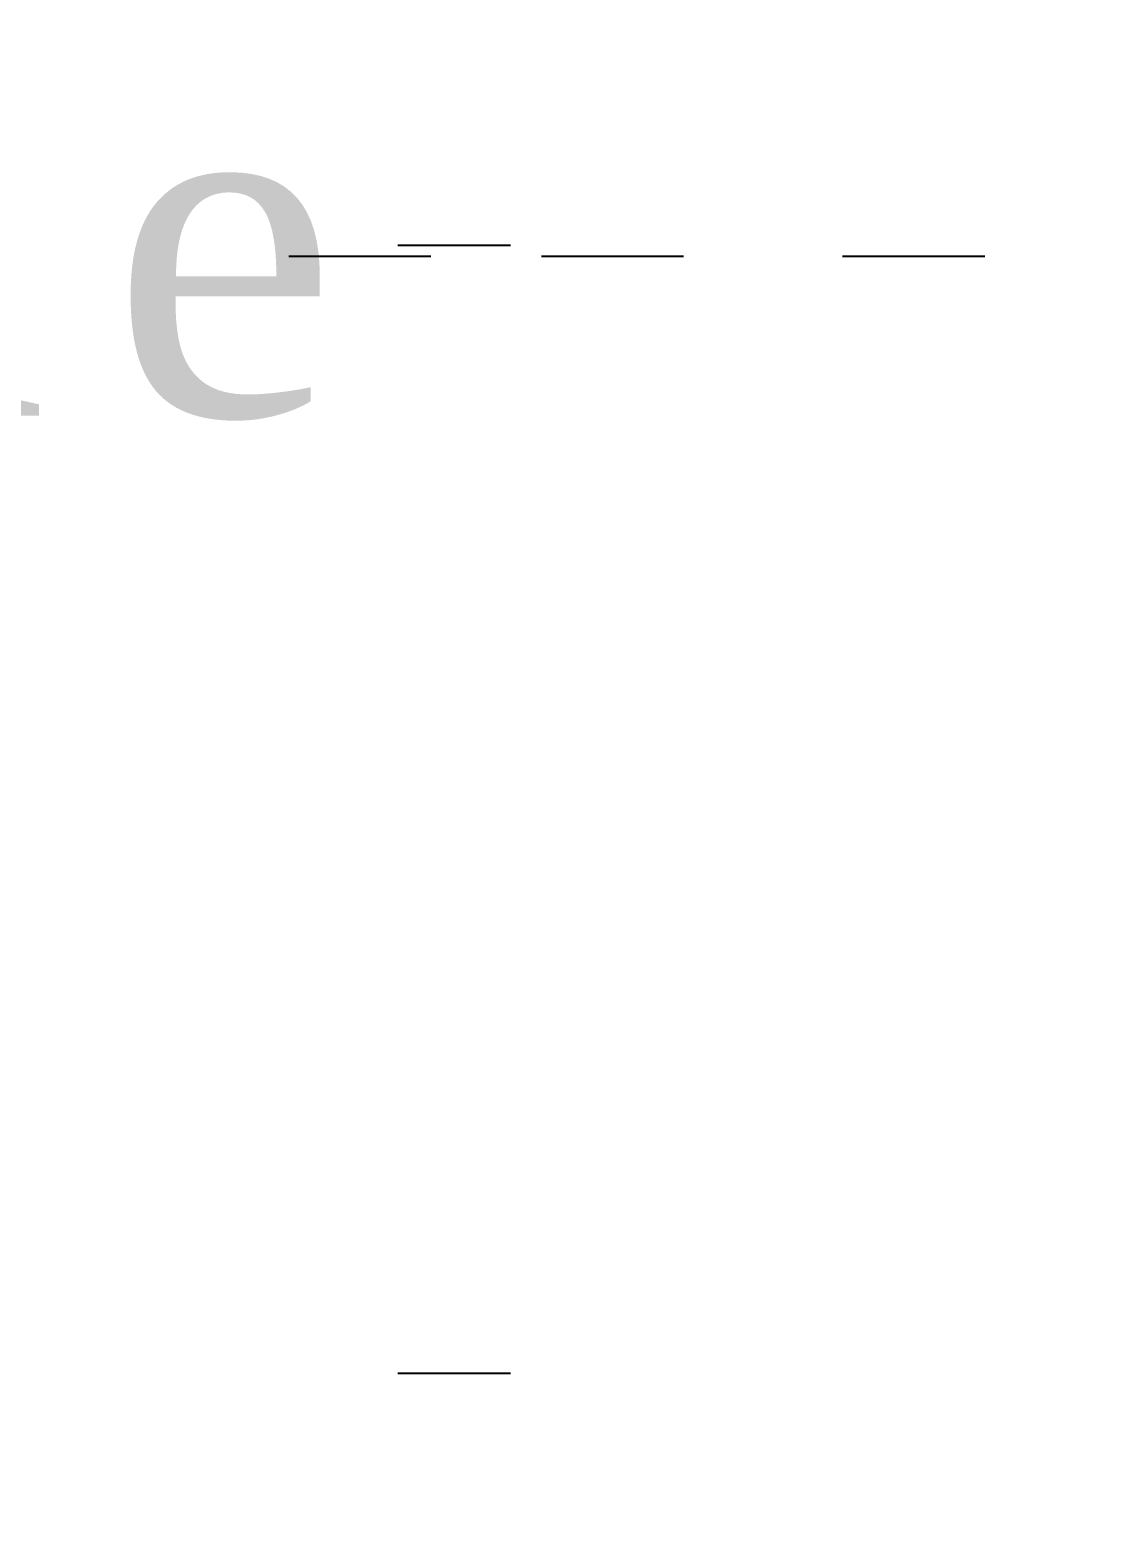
# Model space of a CAD drawing. Header units: inches. Extents: x -8940 to 26362, y -28010 to 990.
# Drawn here: x 4390.94 to 4394.66, y -7391.27 to -7386.03 of the extents above; entities that cross this region are included whole.
import ezdxf

# ---------------------------------------------------------------- set-up
doc = ezdxf.new("R2010")
doc.units = ezdxf.units.IN
doc.header["$MEASUREMENT"] = 0
doc.layers.add('Text', color=7, linetype='Continuous')
doc.styles.add('Text', font='times.ttf', dxfattribs={"height": 240})

msp = doc.modelspace()

# ---------------------------------------------------------------- hatches: boundary and pattern name
at = {"layer": 'Text', "lineweight": 25}
h = msp.add_hatch(dxfattribs=at)
h.set_pattern_fill('ACAD_ISO07W100', color=0, scale=0.784833, style=0)
h.set_pattern_definition([(0, (-582.442, -27753.198), (0, 3.9241642), [0.3924164, -2.35449854])])
h.paths.add_polyline_path([(4453.012436, -7368.509246), (4432.544063, -7360.765981), (4417.35118, -7356.454306), (4399.865945, -7352.632595), (4389.807755, -7348.417064), (4382.319111, -7347.246699), (4375.943644, -7343.680138), (4368.217405, -7333.076598), (4361.929936, -7322.334389), (4357.719224, -7314.672477), (4356.412451, -7309.03143), (4355.412858, -7306.651874), (4313.200953, -7306.651874), (4313.200953, -7400.608297), (4453.122434, -7400.608297)])
h.paths.add_polyline_path([(4387.774257, -7337.654416), (4394.795484, -7337.654416), (4394.795484, -7334.638043), (4387.774257, -7334.638043)], flags=25)

# ---------------------------------------------------------------- linework, layer by layer
at = {"layer": 'Text'}
for points in [[(4391.844143, -7386.821029), (4392.338588, -7386.821029)], [(4392.723156, -7386.821029), (4393.217601, -7386.821029)], [(4393.770908, -7386.821029), (4394.265352, -7386.821029)]]:
    msp.add_lwpolyline(points, dxfattribs=at)

# ---------------------------------------------------------------- texts
at = {"layer": 'Text', "insert": (4374.555542, -7386.198775), "char_height": 1.17724927, "attachment_point": 1, "style": 'Text'}
msp.add_mtext('{\\T1.25;Previous Bank Line}', dxfattribs=at)

doc.saveas('drawing.dxf')
